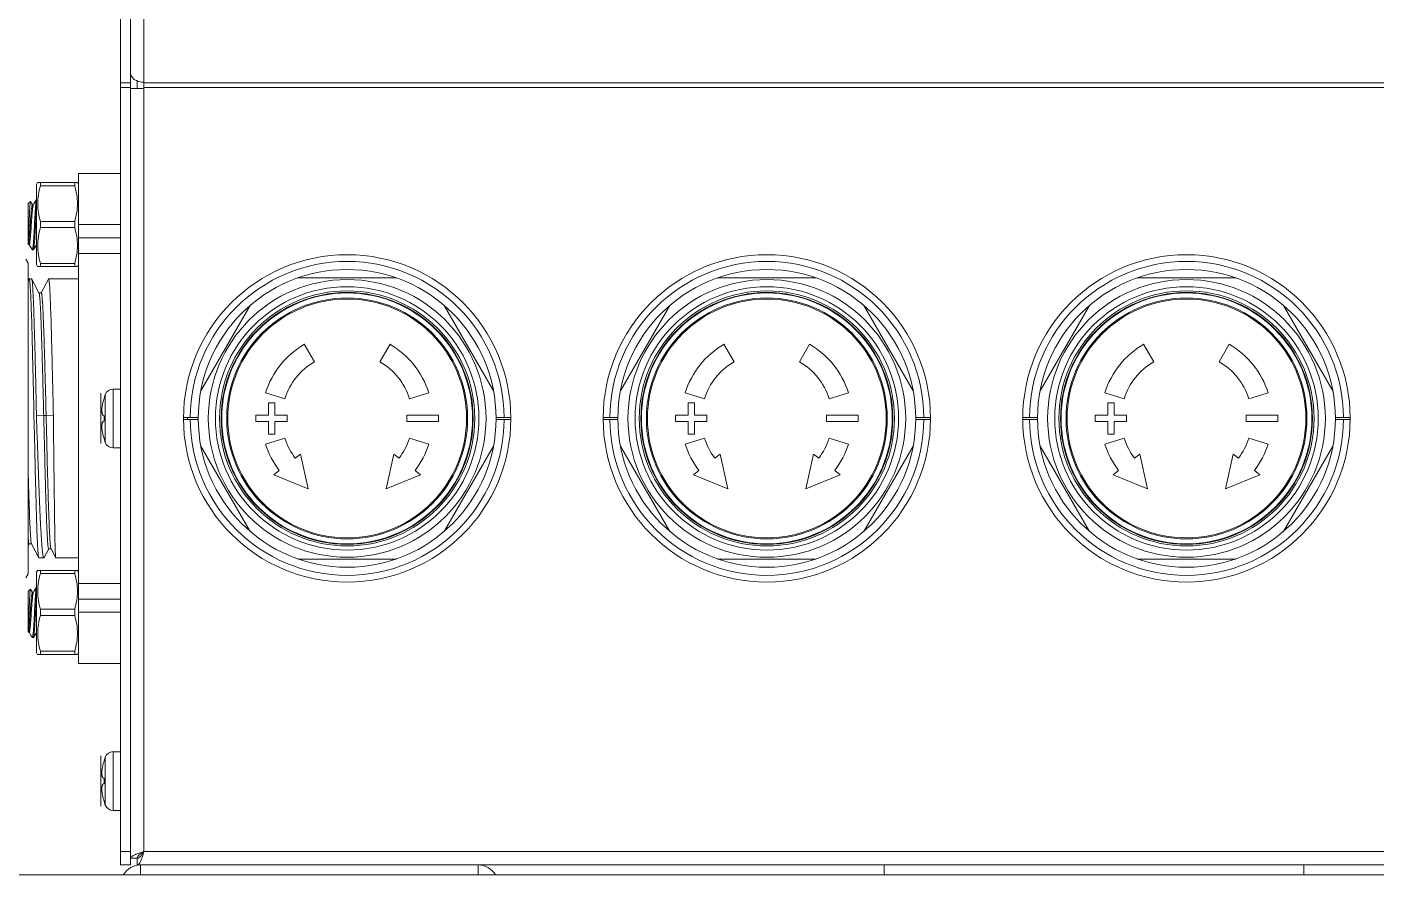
# Model space of a CAD drawing. Header units: millimetres. Extents: x 206 to 1899, y -454 to 296.
# Drawn here: x 1369.14 to 1379.19, y 49.66 to 55.98 of the extents above; entities that cross this region are included whole.
import ezdxf

# ---------------------------------------------------------------- set-up
doc = ezdxf.new("R2010")
doc.units = ezdxf.units.MM
doc.layers.add('细实线', color=7, linetype='Continuous', lineweight=15)

msp = doc.modelspace()

# ---------------------------------------------------------------- linework, layer by layer
at = {"layer": '细实线', "linetype": 'Continuous', "lineweight": 9}
for p, q in [((1369.84, 49.738), (1369.84, 61.488)), ((1369.915, 49.738), (1369.915, 61.3)), ((1370.015, 49.838), (1370.015, 61.2)), ((1369.84, 55.562), (1369.915, 55.562)), ((1369.965, 55.52), (1369.965, 55.577)), ((1370.015, 55.562), (1389.628, 55.562)), ((1369.84, 55.526), (1369.915, 55.526)), ((1369.965, 55.52), (1369.915, 55.52)), ((1370.015, 55.52), (1369.965, 55.52)), ((1370.015, 55.526), (1389.628, 55.526)), ((1369.528, 51.238), (1369.528, 54.888)), ((1369.84, 54.888), (1369.528, 54.888)), ((1369.223, 54.819), (1369.215, 54.805)), ((1369.215, 54.208), (1369.215, 54.805)), ((1369.52, 54.819), (1369.223, 54.819)), ((1369.244, 54.819), (1369.244, 54.796)), ((1369.499, 54.796), (1369.244, 54.796)), ((1369.499, 54.819), (1369.499, 54.796)), ((1369.528, 54.805), (1369.52, 54.819)), ((1369.153, 54.663), (1369.169, 54.679)), ((1369.153, 54.359), (1369.153, 54.663)), ((1369.17, 54.679), (1369.169, 54.679)), ((1369.184, 54.654), (1369.17, 54.679)), ((1369.192, 54.653), (1369.184, 54.653)), ((1369.196, 54.661), (1369.191, 54.652)), ((1369.214, 54.693), (1369.196, 54.661)), ((1369.214, 54.693), (1369.215, 54.694)), ((1369.244, 54.484), (1369.244, 54.529)), ((1369.499, 54.529), (1369.244, 54.529)), ((1369.499, 54.484), (1369.244, 54.484)), ((1369.499, 54.484), (1369.499, 54.529)), ((1369.84, 54.506), (1369.528, 54.506)), ((1369.153, 54.359), (1369.154, 54.361)), ((1369.153, 54.36), (1369.161, 54.36)), ((1369.528, 54.408), (1369.84, 54.408)), ((1369.153, 54.219), (1369.135, 54.25)), ((1369.184, 54.319), (1369.182, 54.322)), ((1369.184, 54.319), (1369.192, 54.319)), ((1369.193, 54.32), (1369.192, 54.319)), ((1369.84, 54.291), (1369.528, 54.291)), ((1369.153, 51.906), (1369.153, 54.219)), ((1369.223, 54.194), (1369.215, 54.208)), ((1369.52, 54.194), (1369.223, 54.194)), ((1369.244, 54.194), (1369.244, 54.217)), ((1369.499, 54.217), (1369.244, 54.217)), ((1369.499, 54.194), (1369.499, 54.217)), ((1369.528, 54.208), (1369.52, 54.194)), ((1369.159, 54.101), (1369.153, 54.088)), ((1369.159, 54.101), (1369.16, 54.102)), ((1369.16, 54.102), (1369.178, 54.102)), ((1369.179, 54.101), (1369.178, 54.102)), ((1369.233, 53.998), (1369.179, 54.101)), ((1369.304, 54.101), (1369.25, 53.998)), ((1369.304, 54.101), (1369.305, 54.102)), ((1369.305, 54.102), (1369.528, 54.102)), ((1371.161, 54.11), (1371.895, 54.11)), ((1374.286, 54.11), (1375.02, 54.11)), ((1377.411, 54.11), (1378.145, 54.11)), ((1369.234, 53.997), (1369.233, 53.998)), ((1369.251, 53.998), (1369.233, 53.998)), ((1370.438, 53.268), (1370.805, 53.904)), ((1372.251, 53.904), (1372.618, 53.268)), ((1373.563, 53.268), (1373.93, 53.904)), ((1375.376, 53.904), (1375.743, 53.268)), ((1376.688, 53.268), (1377.055, 53.904)), ((1378.501, 53.904), (1378.868, 53.268)), ((1371.209, 53.615), (1371.284, 53.485)), ((1371.772, 53.485), (1371.847, 53.615)), ((1374.334, 53.615), (1374.409, 53.485)), ((1374.897, 53.485), (1374.972, 53.615)), ((1377.459, 53.615), (1377.534, 53.485)), ((1378.022, 53.485), (1378.097, 53.615)), ((1369.694, 52.875), (1369.694, 53.25)), ((1369.785, 52.844), (1369.785, 53.281)), ((1369.785, 53.281), (1369.84, 53.281)), ((1371.063, 53.209), (1370.92, 53.254)), ((1372.136, 53.254), (1371.993, 53.209)), ((1374.188, 53.209), (1374.045, 53.254)), ((1375.261, 53.254), (1375.118, 53.209)), ((1377.313, 53.209), (1377.17, 53.254)), ((1378.386, 53.254), (1378.243, 53.209)), ((1369.718, 53.214), (1369.727, 53.241)), ((1369.718, 53.214), (1369.718, 53.213)), ((1369.727, 52.884), (1369.727, 53.241)), ((1370.942, 53.086), (1370.942, 53.18)), ((1370.942, 53.18), (1370.989, 53.18)), ((1370.989, 53.18), (1370.989, 53.086)), ((1374.067, 53.086), (1374.067, 53.18)), ((1374.067, 53.18), (1374.114, 53.18)), ((1374.114, 53.18), (1374.114, 53.086)), ((1377.192, 53.086), (1377.192, 53.18)), ((1377.192, 53.18), (1377.239, 53.18)), ((1377.239, 53.18), (1377.239, 53.086)), ((1369.215, 53.063), (1369.214, 53.087)), ((1369.214, 53.087), (1369.268, 53.084)), ((1369.268, 53.084), (1369.286, 53.084)), ((1369.286, 53.084), (1369.34, 53.087)), ((1369.34, 53.087), (1369.341, 53.063)), ((1369.713, 53.084), (1369.718, 53.083)), ((1369.713, 53.041), (1369.718, 53.042)), ((1369.718, 53.083), (1369.718, 53.042)), ((1370.418, 53.069), (1370.309, 53.069)), ((1370.418, 53.056), (1370.309, 53.056)), ((1370.34, 53.069), (1370.34, 53.056)), ((1370.848, 53.039), (1370.848, 53.086)), ((1370.848, 53.086), (1370.942, 53.086)), ((1370.989, 53.086), (1371.082, 53.086)), ((1371.082, 53.086), (1371.082, 53.039)), ((1371.973, 53.039), (1371.973, 53.086)), ((1371.973, 53.086), (1372.207, 53.086)), ((1372.207, 53.086), (1372.207, 53.039)), ((1372.747, 53.069), (1372.637, 53.069)), ((1372.747, 53.056), (1372.637, 53.056)), ((1373.543, 53.069), (1373.434, 53.069)), ((1373.543, 53.056), (1373.434, 53.056)), ((1373.973, 53.039), (1373.973, 53.086)), ((1373.973, 53.086), (1374.067, 53.086)), ((1374.114, 53.086), (1374.207, 53.086)), ((1374.207, 53.086), (1374.207, 53.039)), ((1375.098, 53.039), (1375.098, 53.086)), ((1375.098, 53.086), (1375.332, 53.086)), ((1375.332, 53.086), (1375.332, 53.039)), ((1375.872, 53.069), (1375.762, 53.069)), ((1375.872, 53.056), (1375.762, 53.056)), ((1376.668, 53.069), (1376.559, 53.069)), ((1376.668, 53.056), (1376.559, 53.056)), ((1377.098, 53.039), (1377.098, 53.086)), ((1377.098, 53.086), (1377.192, 53.086)), ((1377.239, 53.086), (1377.332, 53.086)), ((1377.332, 53.086), (1377.332, 53.039)), ((1378.223, 53.039), (1378.223, 53.086)), ((1378.223, 53.086), (1378.457, 53.086)), ((1378.457, 53.086), (1378.457, 53.039)), ((1378.997, 53.069), (1378.887, 53.069)), ((1378.997, 53.056), (1378.887, 53.056)), ((1370.942, 53.039), (1370.848, 53.039)), ((1370.942, 52.946), (1370.942, 53.039)), ((1370.989, 52.946), (1370.942, 52.946)), ((1370.989, 53.039), (1370.989, 52.946)), ((1371.082, 53.039), (1370.989, 53.039)), ((1372.207, 53.039), (1371.973, 53.039)), ((1374.067, 53.039), (1373.973, 53.039)), ((1374.067, 52.946), (1374.067, 53.039)), ((1374.114, 52.946), (1374.067, 52.946)), ((1374.114, 53.039), (1374.114, 52.946)), ((1374.207, 53.039), (1374.114, 53.039)), ((1375.332, 53.039), (1375.098, 53.039)), ((1377.192, 53.039), (1377.098, 53.039)), ((1377.192, 52.946), (1377.192, 53.039)), ((1377.239, 52.946), (1377.192, 52.946)), ((1377.239, 53.039), (1377.239, 52.946)), ((1377.332, 53.039), (1377.239, 53.039)), ((1378.457, 53.039), (1378.223, 53.039)), ((1369.718, 52.912), (1369.718, 52.911)), ((1369.718, 52.911), (1369.727, 52.884)), ((1369.785, 52.844), (1369.84, 52.844)), ((1370.805, 52.221), (1370.438, 52.857)), ((1370.92, 52.871), (1371.063, 52.916)), ((1371.993, 52.916), (1372.136, 52.871)), ((1372.618, 52.857), (1372.251, 52.221)), ((1373.93, 52.221), (1373.563, 52.857)), ((1374.045, 52.871), (1374.188, 52.916)), ((1375.118, 52.916), (1375.261, 52.871)), ((1375.743, 52.857), (1375.376, 52.221)), ((1377.055, 52.221), (1376.688, 52.857)), ((1377.17, 52.871), (1377.313, 52.916)), ((1378.243, 52.916), (1378.386, 52.871)), ((1378.868, 52.857), (1378.501, 52.221)), ((1371.141, 52.766), (1371.181, 52.796)), ((1371.181, 52.796), (1371.238, 52.538)), ((1371.818, 52.538), (1371.875, 52.796)), ((1371.875, 52.796), (1371.915, 52.766)), ((1374.266, 52.766), (1374.306, 52.796)), ((1374.306, 52.796), (1374.363, 52.538)), ((1374.943, 52.538), (1375, 52.796)), ((1375, 52.796), (1375.04, 52.766)), ((1377.391, 52.766), (1377.431, 52.796)), ((1377.431, 52.796), (1377.488, 52.538)), ((1378.068, 52.538), (1378.125, 52.796)), ((1378.125, 52.796), (1378.165, 52.766)), ((1370.982, 52.644), (1371.022, 52.675)), ((1371.238, 52.538), (1370.982, 52.644)), ((1372.073, 52.644), (1371.818, 52.538)), ((1372.034, 52.675), (1372.073, 52.644)), ((1374.107, 52.644), (1374.147, 52.675)), ((1374.363, 52.538), (1374.107, 52.644)), ((1375.198, 52.644), (1374.943, 52.538)), ((1375.159, 52.675), (1375.198, 52.644)), ((1377.232, 52.644), (1377.272, 52.675)), ((1377.488, 52.538), (1377.232, 52.644)), ((1378.323, 52.644), (1378.068, 52.538)), ((1378.284, 52.675), (1378.323, 52.644)), ((1369.153, 52.112), (1369.161, 52.127)), ((1369.16, 52.128), (1369.178, 52.128)), ((1369.177, 52.129), (1369.178, 52.128)), ((1369.178, 52.128), (1369.232, 52.025)), ((1369.272, 52.026), (1369.306, 52.091)), ((1369.305, 52.091), (1369.323, 52.091)), ((1369.322, 52.092), (1369.323, 52.091)), ((1369.323, 52.091), (1369.358, 52.024)), ((1369.232, 52.025), (1369.233, 52.024)), ((1369.233, 52.024), (1369.27, 52.024)), ((1369.272, 52.026), (1369.27, 52.024)), ((1369.358, 52.024), (1369.358, 52.024)), ((1369.358, 52.024), (1369.528, 52.024)), ((1371.895, 52.016), (1371.161, 52.016)), ((1375.02, 52.016), (1374.286, 52.016)), ((1378.145, 52.016), (1377.411, 52.016)), ((1369.153, 51.906), (1369.135, 51.875)), ((1369.223, 51.931), (1369.215, 51.917)), ((1369.215, 51.321), (1369.215, 51.917)), ((1369.52, 51.931), (1369.223, 51.931)), ((1369.244, 51.931), (1369.244, 51.909)), ((1369.499, 51.909), (1369.244, 51.909)), ((1369.499, 51.931), (1369.499, 51.909)), ((1369.528, 51.917), (1369.52, 51.931)), ((1369.153, 51.775), (1369.169, 51.792)), ((1369.153, 51.471), (1369.153, 51.775)), ((1369.17, 51.791), (1369.169, 51.792)), ((1369.184, 51.766), (1369.17, 51.791)), ((1369.192, 51.766), (1369.184, 51.766)), ((1369.196, 51.774), (1369.191, 51.765)), ((1369.214, 51.806), (1369.196, 51.774)), ((1369.214, 51.806), (1369.215, 51.806)), ((1369.528, 51.834), (1369.84, 51.834)), ((1369.244, 51.596), (1369.244, 51.642)), ((1369.499, 51.642), (1369.244, 51.642)), ((1369.499, 51.596), (1369.499, 51.642)), ((1369.84, 51.717), (1369.528, 51.717)), ((1369.499, 51.596), (1369.244, 51.596)), ((1369.84, 51.619), (1369.528, 51.619)), ((1369.153, 51.471), (1369.154, 51.473)), ((1369.153, 51.472), (1369.161, 51.472)), ((1369.184, 51.431), (1369.182, 51.434)), ((1369.184, 51.431), (1369.192, 51.431)), ((1369.193, 51.432), (1369.192, 51.431)), ((1369.223, 51.306), (1369.215, 51.321)), ((1369.52, 51.306), (1369.223, 51.306)), ((1369.244, 51.306), (1369.244, 51.329)), ((1369.499, 51.329), (1369.244, 51.329)), ((1369.499, 51.306), (1369.499, 51.329)), ((1369.528, 51.321), (1369.52, 51.306)), ((1369.84, 51.238), (1369.528, 51.238)), ((1369.694, 50.175), (1369.694, 50.55)), ((1369.718, 50.514), (1369.727, 50.541)), ((1369.727, 50.184), (1369.727, 50.541)), ((1369.785, 50.144), (1369.785, 50.581)), ((1369.785, 50.581), (1369.84, 50.581)), ((1369.718, 50.514), (1369.718, 50.513)), ((1369.713, 50.384), (1369.718, 50.383)), ((1369.713, 50.341), (1369.718, 50.342)), ((1369.718, 50.383), (1369.718, 50.342)), ((1369.718, 50.212), (1369.718, 50.211)), ((1369.718, 50.211), (1369.727, 50.184)), ((1369.785, 50.144), (1369.84, 50.144)), ((1369.915, 49.838), (1369.84, 49.838)), ((1389.628, 49.838), (1370.015, 49.838)), ((1369.915, 49.738), (1369.84, 49.738)), ((1369.965, 49.788), (1369.915, 49.788)), ((1369.965, 49.788), (1369.965, 49.738)), ((1389.678, 49.738), (1369.965, 49.738)), ((1369.99, 49.663), (1369.99, 49.738)), ((1372.503, 49.663), (1372.503, 49.738)), ((1375.528, 49.738), (1375.528, 49.663)), ((1378.653, 49.738), (1378.653, 49.663)), ((1360.897, 49.663), (1436.047, 49.663))]:
    msp.add_line(p, q, dxfattribs=at)
for points in [[(1369.16, 54.359), (1369.176, 54.333), (1369.182, 54.322)], [(1369.193, 54.32), (1369.211, 54.351), (1369.215, 54.359)], [(1369.16, 51.472), (1369.176, 51.445), (1369.182, 51.434)], [(1369.193, 51.432), (1369.211, 51.464), (1369.215, 51.471)]]:
    msp.add_lwpolyline(points, dxfattribs=at)
for centre, radius in [((1371.528, 53.063), 1.219), ((1374.653, 53.063), 1.219), ((1377.778, 53.063), 1.219), ((1371.528, 53.063), 1.109), ((1374.653, 53.063), 1.109), ((1377.778, 53.063), 1.109), ((1371.528, 53.063), 1.034), ((1374.653, 53.063), 1.034), ((1377.778, 53.063), 1.034), ((1371.528, 53.063), 0.981), ((1371.528, 53.063), 0.95), ((1371.528, 53.063), 0.938), ((1371.528, 53.063), 0.934), ((1371.528, 53.063), 0.897), ((1371.528, 53.063), 0.889), ((1374.653, 53.063), 0.981), ((1374.653, 53.063), 0.95), ((1374.653, 53.063), 0.938), ((1374.653, 53.063), 0.934), ((1374.653, 53.063), 0.897), ((1374.653, 53.063), 0.889), ((1377.778, 53.063), 0.981), ((1377.778, 53.063), 0.95), ((1377.778, 53.063), 0.938), ((1377.778, 53.063), 0.934), ((1377.778, 53.063), 0.897), ((1377.778, 53.063), 0.889)]:
    msp.add_circle(centre, radius, dxfattribs=at)
for centre, radius, start, end in [((1371.528, 53.063), 1.169, 0.3064, 179.6936), ((1374.653, 53.063), 1.169, 0.3064, 179.6936), ((1377.778, 53.063), 1.169, 0.3064, 179.6936), ((1371.528, 53.063), 0.637, 120, 162.5), ((1371.528, 53.063), 0.637, 17.5, 60), ((1374.653, 53.063), 0.637, 120, 162.5), ((1374.653, 53.063), 0.637, 17.5, 60), ((1377.778, 53.063), 0.637, 120, 162.5), ((1377.778, 53.063), 0.637, 17.5, 60), ((1371.528, 53.063), 0.487, 120, 162.5), ((1371.528, 53.063), 0.487, 17.5, 60), ((1374.653, 53.063), 0.487, 120, 162.5), ((1374.653, 53.063), 0.487, 17.5, 60), ((1377.778, 53.063), 0.487, 120, 162.5), ((1377.778, 53.063), 0.487, 17.5, 60), ((1369.785, 53.219), 0.0625, 90, 159.0752), ((1370.077, 53.096), 0.378, 164.6711, 166.5891), ((1370.197, 53.063), 0.502, 162.6367, 164.6709), ((1371.528, 53.063), 1.169, 180.3064, 359.6936), ((1374.653, 53.063), 1.169, 180.3064, 359.6936), ((1377.778, 53.063), 1.169, 180.3064, 359.6936), ((1370.076, 53.029), 0.377, 193.4078, 195.3323), ((1370.197, 53.062), 0.502, 195.3291, 197.3633), ((1369.785, 52.906), 0.0625, 200.9248, 270), ((1371.528, 53.063), 0.637, 197.5, 217.5), ((1371.528, 53.063), 0.487, 197.5, 217.5), ((1371.528, 53.063), 0.487, 322.5, 342.5), ((1371.528, 53.063), 0.637, 322.5, 342.5), ((1374.653, 53.063), 0.637, 197.5, 217.5), ((1374.653, 53.063), 0.487, 197.5, 217.5), ((1374.653, 53.063), 0.487, 322.5, 342.5), ((1374.653, 53.063), 0.637, 322.5, 342.5), ((1377.778, 53.063), 0.637, 197.5, 217.5), ((1377.778, 53.063), 0.487, 197.5, 217.5), ((1377.778, 53.063), 0.487, 322.5, 342.5), ((1377.778, 53.063), 0.637, 322.5, 342.5), ((1369.785, 50.519), 0.0625, 90, 159.0752), ((1370.077, 50.396), 0.378, 164.6711, 166.5891), ((1370.197, 50.363), 0.502, 162.6367, 164.6709), ((1370.076, 50.329), 0.377, 193.4078, 195.3323), ((1370.197, 50.362), 0.502, 195.3291, 197.3633), ((1369.785, 50.206), 0.0625, 200.9248, 270), ((1369.99, 49.588), 0.15, 90, 149.8024), ((1372.503, 49.588), 0.15, 30.1976, 90)]:
    msp.add_arc(centre, radius, start, end, dxfattribs=at)
for points, knots in [([(1369.915, 55.637), (1369.915, 55.628), (1369.921, 55.608), (1369.935, 55.594), (1369.943, 55.588)], [0, 0, 0, 0, 0.472275, 1, 1, 1, 1]), ([(1369.943, 55.588), (1369.948, 55.584), (1369.97, 55.571), (1369.996, 55.566), (1370.015, 55.566)], [0, 0, 0, 0, 0.23481, 1, 1, 1, 1]), ([(1369.244, 54.529), (1369.238, 54.551), (1369.227, 54.595), (1369.222, 54.663), (1369.227, 54.73), (1369.238, 54.774), (1369.244, 54.796)], [0, 0, 0, 0, 0.250695, 0.5, 0.749305, 1, 1, 1, 1]), ([(1369.499, 54.529), (1369.505, 54.551), (1369.516, 54.595), (1369.522, 54.663), (1369.516, 54.73), (1369.505, 54.774), (1369.499, 54.796)], [0, 0, 0, 0, 0.250695, 0.5, 0.749305, 1, 1, 1, 1]), ([(1369.169, 54.679), (1369.169, 54.679), (1369.169, 54.678), (1369.168, 54.676), (1369.168, 54.673), (1369.167, 54.669), (1369.167, 54.664), (1369.166, 54.655), (1369.165, 54.642), (1369.164, 54.624), (1369.163, 54.603), (1369.162, 54.58), (1369.161, 54.555), (1369.16, 54.529), (1369.159, 54.494), (1369.157, 54.453), (1369.155, 54.41), (1369.154, 54.384), (1369.153, 54.373)], [0, 0, 0, 0, 0.003638, 0.010461, 0.020548, 0.033881, 0.050403, 0.070023, 0.118113, 0.177037, 0.245375, 0.321439, 0.403308, 0.488871, 0.575879, 0.744886, 0.891832, 1, 1, 1, 1]), ([(1369.157, 54.372), (1369.158, 54.376), (1369.159, 54.385), (1369.161, 54.407), (1369.164, 54.442), (1369.167, 54.479), (1369.169, 54.512), (1369.17, 54.536), (1369.172, 54.56), (1369.174, 54.582), (1369.175, 54.602), (1369.177, 54.619), (1369.179, 54.633), (1369.18, 54.644), (1369.182, 54.65), (1369.183, 54.653), (1369.184, 54.653), (1369.184, 54.653)], [0, 0, 0, 0, 0.042598, 0.097649, 0.238585, 0.406786, 0.495155, 0.582985, 0.667741, 0.746976, 0.818408, 0.879989, 0.929967, 0.966961, 0.990085, 0.996465, 1, 1, 1, 1]), ([(1369.161, 54.36), (1369.161, 54.36), (1369.162, 54.36), (1369.163, 54.362), (1369.164, 54.366), (1369.165, 54.372), (1369.166, 54.384), (1369.168, 54.4), (1369.17, 54.42), (1369.172, 54.444), (1369.174, 54.469), (1369.175, 54.496), (1369.177, 54.523), (1369.179, 54.55), (1369.181, 54.575), (1369.183, 54.597), (1369.185, 54.617), (1369.186, 54.632), (1369.188, 54.643), (1369.189, 54.649), (1369.19, 54.651), (1369.19, 54.652)], [0, 0, 0, 0, 0.003842, 0.011094, 0.022365, 0.037706, 0.080226, 0.13737, 0.207214, 0.287353, 0.375012, 0.467147, 0.560554, 0.651985, 0.738262, 0.816389, 0.883663, 0.937776, 0.976919, 0.990494, 1, 1, 1, 1]), ([(1369.188, 54.332), (1369.188, 54.337), (1369.19, 54.348), (1369.192, 54.374), (1369.195, 54.416), (1369.198, 54.472), (1369.2, 54.523), (1369.203, 54.563), (1369.204, 54.592), (1369.206, 54.618), (1369.208, 54.641), (1369.209, 54.661), (1369.211, 54.674), (1369.212, 54.683), (1369.213, 54.687), (1369.213, 54.691), (1369.214, 54.693), (1369.214, 54.693)], [0, 0, 0, 0, 0.038651, 0.089567, 0.222344, 0.383787, 0.556107, 0.640397, 0.720301, 0.793603, 0.858272, 0.912526, 0.954882, 0.971236, 0.98423, 0.993811, 1, 1, 1, 1]), ([(1369.213, 54.609), (1369.212, 54.594), (1369.211, 54.564), (1369.208, 54.518), (1369.206, 54.471), (1369.203, 54.426), (1369.201, 54.392), (1369.199, 54.368), (1369.198, 54.353), (1369.197, 54.341), (1369.195, 54.331), (1369.194, 54.325), (1369.193, 54.321), (1369.193, 54.32), (1369.193, 54.32)], [0, 0, 0, 0, 0.149668, 0.312649, 0.478277, 0.635709, 0.774644, 0.834278, 0.886019, 0.929033, 0.962641, 0.986349, 0.99442, 1, 1, 1, 1]), ([(1369.215, 54.639), (1369.215, 54.637), (1369.214, 54.627), (1369.214, 54.616), (1369.213, 54.609)], [0, 0, 0, 0, 0.233838, 1, 1, 1, 1]), ([(1369.244, 54.217), (1369.238, 54.239), (1369.227, 54.283), (1369.222, 54.35), (1369.227, 54.418), (1369.238, 54.462), (1369.244, 54.484)], [0, 0, 0, 0, 0.250695, 0.5, 0.749305, 1, 1, 1, 1]), ([(1369.499, 54.217), (1369.505, 54.239), (1369.516, 54.283), (1369.522, 54.35), (1369.516, 54.418), (1369.505, 54.462), (1369.499, 54.484)], [0, 0, 0, 0, 0.250695, 0.5, 0.749305, 1, 1, 1, 1]), ([(1369.154, 54.361), (1369.154, 54.361), (1369.154, 54.361), (1369.155, 54.362), (1369.155, 54.363)], [0, 0, 0, 0, 0.209201, 1, 1, 1, 1]), ([(1369.155, 54.363), (1369.155, 54.363), (1369.156, 54.366), (1369.156, 54.369), (1369.157, 54.372)], [0, 0, 0, 0, 0.190072, 1, 1, 1, 1]), ([(1369.184, 54.319), (1369.184, 54.319), (1369.185, 54.32), (1369.186, 54.321), (1369.186, 54.322)], [0, 0, 0, 0, 0.320397, 1, 1, 1, 1]), ([(1369.186, 54.322), (1369.186, 54.323), (1369.187, 54.326), (1369.187, 54.329), (1369.188, 54.332)], [0, 0, 0, 0, 0.191287, 1, 1, 1, 1]), ([(1369.16, 54.102), (1369.161, 54.102), (1369.161, 54.101), (1369.162, 54.1), (1369.163, 54.096), (1369.164, 54.09), (1369.165, 54.081), (1369.166, 54.07), (1369.167, 54.056), (1369.168, 54.04), (1369.169, 54.022), (1369.171, 54.001), (1369.172, 53.969), (1369.174, 53.924), (1369.176, 53.863), (1369.179, 53.795), (1369.181, 53.72), (1369.183, 53.638), (1369.185, 53.551), (1369.188, 53.426), (1369.192, 53.263), (1369.195, 53.13), (1369.196, 53.063)], [0, 0, 0, 0, 0.00062, 0.001673, 0.005438, 0.011534, 0.019984, 0.030779, 0.043896, 0.059309, 0.076984, 0.096876, 0.11894, 0.169371, 0.227791, 0.293639, 0.366287, 0.445032, 0.529119, 0.617741, 0.80512, 1, 1, 1, 1]), ([(1369.214, 53.087), (1369.213, 53.151), (1369.21, 53.278), (1369.206, 53.462), (1369.202, 53.608), (1369.199, 53.715), (1369.197, 53.788), (1369.195, 53.854), (1369.193, 53.914), (1369.19, 53.965), (1369.188, 54.009), (1369.186, 54.04), (1369.185, 54.061), (1369.184, 54.074), (1369.183, 54.084), (1369.182, 54.091), (1369.181, 54.097), (1369.18, 54.1), (1369.179, 54.101)], [0, 0, 0, 0, 0.191055, 0.37452, 0.543947, 0.621499, 0.69335, 0.758863, 0.817463, 0.868631, 0.911919, 0.946949, 0.96127, 0.973419, 0.983375, 0.991122, 0.996653, 1, 1, 1, 1]), ([(1369.305, 54.102), (1369.305, 54.102), (1369.305, 54.101), (1369.306, 54.1), (1369.307, 54.096), (1369.308, 54.09), (1369.309, 54.082), (1369.31, 54.071), (1369.311, 54.058), (1369.313, 54.042), (1369.314, 54.017), (1369.316, 53.98), (1369.318, 53.929), (1369.32, 53.87), (1369.323, 53.804), (1369.325, 53.73), (1369.327, 53.651), (1369.329, 53.565), (1369.332, 53.443), (1369.336, 53.283), (1369.339, 53.153), (1369.34, 53.087)], [0, 0, 0, 0, 0.000623, 0.001674, 0.00542, 0.011481, 0.019882, 0.030612, 0.043653, 0.058979, 0.076555, 0.11829, 0.168478, 0.226652, 0.292269, 0.36472, 0.443325, 0.527353, 0.616021, 0.803906, 1, 1, 1, 1]), ([(1369.268, 53.084), (1369.267, 53.142), (1369.264, 53.256), (1369.26, 53.421), (1369.256, 53.552), (1369.253, 53.649), (1369.251, 53.714), (1369.249, 53.774), (1369.247, 53.827), (1369.245, 53.874), (1369.242, 53.913), (1369.241, 53.941), (1369.239, 53.96), (1369.238, 53.972), (1369.237, 53.981), (1369.236, 53.988), (1369.235, 53.993), (1369.234, 53.996), (1369.234, 53.997)], [0, 0, 0, 0, 0.19048, 0.37344, 0.542489, 0.619916, 0.691691, 0.757187, 0.815827, 0.867097, 0.910555, 0.945817, 0.960282, 0.972592, 0.982724, 0.990667, 0.996416, 1, 1, 1, 1]), ([(1369.286, 53.084), (1369.285, 53.144), (1369.282, 53.261), (1369.278, 53.405), (1369.275, 53.515), (1369.273, 53.592), (1369.271, 53.663), (1369.268, 53.729), (1369.266, 53.789), (1369.264, 53.842), (1369.262, 53.888), (1369.26, 53.921), (1369.258, 53.944), (1369.257, 53.958), (1369.256, 53.97), (1369.255, 53.98), (1369.254, 53.987), (1369.253, 53.993), (1369.252, 53.996), (1369.251, 53.998), (1369.251, 53.998)], [0, 0, 0, 0, 0.196057, 0.383908, 0.472562, 0.556575, 0.635169, 0.70761, 0.77322, 0.831391, 0.881577, 0.923317, 0.940895, 0.956227, 0.969276, 0.980015, 0.98843, 0.994515, 0.998296, 1, 1, 1, 1]), ([(1369.709, 53.184), (1369.708, 53.178), (1369.706, 53.166), (1369.703, 53.149), (1369.701, 53.133), (1369.701, 53.121), (1369.702, 53.112), (1369.702, 53.106), (1369.703, 53.101), (1369.704, 53.096), (1369.706, 53.092), (1369.707, 53.089), (1369.709, 53.087), (1369.71, 53.085), (1369.712, 53.085), (1369.713, 53.084)], [0, 0, 0, 0, 0.180366, 0.347311, 0.499831, 0.637355, 0.700173, 0.75871, 0.812623, 0.861491, 0.904806, 0.942114, 0.958494, 0.973449, 1, 1, 1, 1]), ([(1369.196, 53.063), (1369.198, 52.997), (1369.201, 52.868), (1369.205, 52.68), (1369.209, 52.531), (1369.212, 52.421), (1369.214, 52.346), (1369.216, 52.278), (1369.218, 52.217), (1369.22, 52.164), (1369.223, 52.119), (1369.224, 52.087), (1369.226, 52.065), (1369.227, 52.053), (1369.228, 52.042), (1369.229, 52.034), (1369.23, 52.029), (1369.231, 52.026), (1369.232, 52.025)], [0, 0, 0, 0, 0.189933, 0.372945, 0.542404, 0.620095, 0.692137, 0.757872, 0.816705, 0.868097, 0.911587, 0.946781, 0.961166, 0.973366, 0.983359, 0.991127, 0.996663, 1, 1, 1, 1]), ([(1369.27, 52.024), (1369.269, 52.024), (1369.268, 52.025), (1369.267, 52.027), (1369.266, 52.03), (1369.264, 52.036), (1369.263, 52.044), (1369.261, 52.056), (1369.258, 52.075), (1369.256, 52.106), (1369.252, 52.149), (1369.249, 52.202), (1369.245, 52.262), (1369.242, 52.33), (1369.239, 52.406), (1369.235, 52.487), (1369.232, 52.575), (1369.227, 52.699), (1369.222, 52.863), (1369.217, 52.995), (1369.215, 53.063)], [0, 0, 0, 0, 0.002038, 0.003749, 0.006004, 0.012216, 0.020744, 0.031593, 0.044748, 0.077878, 0.119844, 0.170258, 0.228641, 0.294436, 0.367016, 0.44568, 0.529674, 0.618196, 0.805355, 1, 1, 1, 1]), ([(1369.305, 52.091), (1369.305, 52.091), (1369.305, 52.091), (1369.304, 52.093), (1369.303, 52.096), (1369.302, 52.102), (1369.301, 52.111), (1369.299, 52.121), (1369.298, 52.134), (1369.297, 52.15), (1369.296, 52.175), (1369.294, 52.211), (1369.291, 52.261), (1369.289, 52.32), (1369.287, 52.385), (1369.284, 52.457), (1369.282, 52.536), (1369.28, 52.619), (1369.277, 52.739), (1369.273, 52.894), (1369.27, 53.02), (1369.268, 53.084)], [0, 0, 0, 0, 0.000646, 0.001714, 0.005499, 0.01161, 0.020075, 0.030893, 0.044042, 0.059496, 0.077224, 0.119326, 0.169956, 0.228622, 0.294754, 0.367697, 0.446716, 0.531016, 0.61974, 0.806747, 1, 1, 1, 1]), ([(1369.322, 52.092), (1369.322, 52.093), (1369.321, 52.096), (1369.32, 52.101), (1369.319, 52.109), (1369.318, 52.119), (1369.317, 52.131), (1369.315, 52.152), (1369.313, 52.183), (1369.311, 52.226), (1369.309, 52.277), (1369.307, 52.336), (1369.304, 52.401), (1369.302, 52.472), (1369.299, 52.578), (1369.295, 52.721), (1369.291, 52.899), (1369.288, 53.022), (1369.286, 53.084)], [0, 0, 0, 0, 0.003462, 0.009115, 0.016992, 0.027094, 0.039404, 0.053898, 0.089322, 0.133057, 0.184715, 0.243823, 0.309833, 0.382128, 0.46002, 0.629575, 0.811944, 1, 1, 1, 1]), ([(1369.341, 53.063), (1369.341, 52.996), (1369.343, 52.865), (1369.344, 52.704), (1369.346, 52.58), (1369.347, 52.494), (1369.348, 52.413), (1369.349, 52.338), (1369.35, 52.27), (1369.351, 52.209), (1369.352, 52.156), (1369.353, 52.117), (1369.354, 52.091), (1369.354, 52.074), (1369.355, 52.06), (1369.355, 52.048), (1369.356, 52.039), (1369.356, 52.032), (1369.357, 52.028), (1369.357, 52.026), (1369.357, 52.025), (1369.357, 52.024), (1369.358, 52.024)], [0, 0, 0, 0, 0.192603, 0.37798, 0.465784, 0.549217, 0.627496, 0.69989, 0.765717, 0.824362, 0.875274, 0.917975, 0.93612, 0.952069, 0.965784, 0.977234, 0.986396, 0.993246, 0.9958, 0.997775, 0.999172, 1, 1, 1, 1]), ([(1369.713, 53.041), (1369.712, 53.041), (1369.71, 53.04), (1369.709, 53.039), (1369.707, 53.037), (1369.706, 53.034), (1369.704, 53.03), (1369.703, 53.025), (1369.702, 53.019), (1369.702, 53.013), (1369.701, 53.004), (1369.701, 52.992), (1369.703, 52.977), (1369.706, 52.96), (1369.708, 52.948), (1369.709, 52.942)], [0, 0, 0, 0, 0.02655, 0.041501, 0.057879, 0.095184, 0.138499, 0.187366, 0.24128, 0.29982, 0.36264, 0.50017, 0.652697, 0.819646, 1, 1, 1, 1]), ([(1369.177, 52.129), (1369.177, 52.129), (1369.176, 52.131), (1369.175, 52.136), (1369.174, 52.144), (1369.173, 52.158), (1369.171, 52.175), (1369.17, 52.196), (1369.168, 52.221), (1369.167, 52.25), (1369.164, 52.296), (1369.162, 52.362), (1369.159, 52.449), (1369.156, 52.548), (1369.154, 52.617), (1369.153, 52.654)], [0, 0, 0, 0, 0.004069, 0.010032, 0.027769, 0.053261, 0.086432, 0.127153, 0.175242, 0.230498, 0.292668, 0.43663, 0.604567, 0.793482, 1, 1, 1, 1]), ([(1369.16, 52.128), (1369.16, 52.128), (1369.159, 52.129), (1369.158, 52.131), (1369.157, 52.135), (1369.156, 52.141), (1369.156, 52.148), (1369.154, 52.161), (1369.153, 52.171), (1369.153, 52.179)], [0, 0, 0, 0, 0.023949, 0.073772, 0.153062, 0.262474, 0.402051, 0.571645, 1, 1, 1, 1]), ([(1369.244, 51.642), (1369.238, 51.664), (1369.227, 51.708), (1369.222, 51.775), (1369.227, 51.843), (1369.238, 51.887), (1369.244, 51.909)], [0, 0, 0, 0, 0.250695, 0.5, 0.749305, 1, 1, 1, 1]), ([(1369.499, 51.642), (1369.505, 51.664), (1369.516, 51.708), (1369.522, 51.775), (1369.516, 51.843), (1369.505, 51.887), (1369.499, 51.909)], [0, 0, 0, 0, 0.250695, 0.5, 0.749305, 1, 1, 1, 1]), ([(1369.169, 51.792), (1369.169, 51.791), (1369.169, 51.79), (1369.168, 51.788), (1369.168, 51.785), (1369.167, 51.781), (1369.167, 51.776), (1369.166, 51.768), (1369.165, 51.755), (1369.164, 51.737), (1369.163, 51.716), (1369.162, 51.693), (1369.161, 51.668), (1369.16, 51.642), (1369.159, 51.607), (1369.157, 51.566), (1369.155, 51.522), (1369.154, 51.496), (1369.153, 51.485)], [0, 0, 0, 0, 0.003638, 0.010461, 0.020548, 0.033881, 0.050403, 0.070023, 0.118113, 0.177037, 0.245375, 0.321439, 0.403308, 0.488871, 0.575879, 0.744886, 0.891832, 1, 1, 1, 1]), ([(1369.157, 51.484), (1369.158, 51.488), (1369.159, 51.498), (1369.161, 51.52), (1369.164, 51.554), (1369.167, 51.592), (1369.169, 51.624), (1369.17, 51.649), (1369.172, 51.673), (1369.174, 51.695), (1369.175, 51.715), (1369.177, 51.732), (1369.179, 51.746), (1369.18, 51.756), (1369.182, 51.762), (1369.183, 51.765), (1369.184, 51.766), (1369.184, 51.766)], [0, 0, 0, 0, 0.042598, 0.097649, 0.238585, 0.406786, 0.495155, 0.582985, 0.667741, 0.746976, 0.818408, 0.879989, 0.929967, 0.966961, 0.990085, 0.996465, 1, 1, 1, 1]), ([(1369.161, 51.472), (1369.161, 51.472), (1369.162, 51.473), (1369.163, 51.475), (1369.164, 51.478), (1369.165, 51.485), (1369.166, 51.496), (1369.168, 51.513), (1369.17, 51.533), (1369.172, 51.556), (1369.174, 51.582), (1369.175, 51.608), (1369.177, 51.635), (1369.179, 51.662), (1369.181, 51.687), (1369.183, 51.71), (1369.185, 51.729), (1369.186, 51.745), (1369.188, 51.755), (1369.189, 51.761), (1369.19, 51.763), (1369.19, 51.764)], [0, 0, 0, 0, 0.003842, 0.011094, 0.022365, 0.037706, 0.080226, 0.13737, 0.207214, 0.287353, 0.375012, 0.467147, 0.560554, 0.651985, 0.738262, 0.816389, 0.883663, 0.937776, 0.976919, 0.990494, 1, 1, 1, 1]), ([(1369.188, 51.445), (1369.188, 51.449), (1369.19, 51.46), (1369.192, 51.487), (1369.195, 51.528), (1369.198, 51.585), (1369.2, 51.635), (1369.203, 51.676), (1369.204, 51.704), (1369.206, 51.73), (1369.208, 51.754), (1369.209, 51.773), (1369.211, 51.787), (1369.212, 51.795), (1369.213, 51.8), (1369.213, 51.803), (1369.214, 51.805), (1369.214, 51.806)], [0, 0, 0, 0, 0.038651, 0.089567, 0.222344, 0.383787, 0.556107, 0.640397, 0.720301, 0.793603, 0.858272, 0.912526, 0.954882, 0.971236, 0.98423, 0.993811, 1, 1, 1, 1]), ([(1369.215, 51.752), (1369.215, 51.749), (1369.214, 51.739), (1369.214, 51.729), (1369.213, 51.721)], [0, 0, 0, 0, 0.233838, 1, 1, 1, 1]), ([(1369.213, 51.721), (1369.212, 51.707), (1369.211, 51.677), (1369.208, 51.63), (1369.206, 51.584), (1369.203, 51.539), (1369.201, 51.505), (1369.199, 51.481), (1369.198, 51.466), (1369.197, 51.453), (1369.195, 51.444), (1369.194, 51.437), (1369.193, 51.434), (1369.193, 51.433), (1369.193, 51.432)], [0, 0, 0, 0, 0.149668, 0.312649, 0.478277, 0.635709, 0.774644, 0.834278, 0.886019, 0.929033, 0.962641, 0.986349, 0.99442, 1, 1, 1, 1]), ([(1369.244, 51.329), (1369.238, 51.351), (1369.227, 51.395), (1369.222, 51.463), (1369.227, 51.53), (1369.238, 51.574), (1369.244, 51.596)], [0, 0, 0, 0, 0.250695, 0.5, 0.749305, 1, 1, 1, 1]), ([(1369.499, 51.329), (1369.505, 51.351), (1369.516, 51.395), (1369.522, 51.463), (1369.516, 51.53), (1369.505, 51.574), (1369.499, 51.596)], [0, 0, 0, 0, 0.250695, 0.5, 0.749305, 1, 1, 1, 1]), ([(1369.154, 51.473), (1369.154, 51.473), (1369.154, 51.474), (1369.155, 51.474), (1369.155, 51.475)], [0, 0, 0, 0, 0.209201, 1, 1, 1, 1]), ([(1369.155, 51.475), (1369.155, 51.476), (1369.156, 51.479), (1369.156, 51.482), (1369.157, 51.484)], [0, 0, 0, 0, 0.190072, 1, 1, 1, 1]), ([(1369.184, 51.431), (1369.184, 51.431), (1369.185, 51.433), (1369.186, 51.434), (1369.186, 51.435)], [0, 0, 0, 0, 0.320397, 1, 1, 1, 1]), ([(1369.186, 51.435), (1369.186, 51.435), (1369.187, 51.439), (1369.187, 51.442), (1369.188, 51.445)], [0, 0, 0, 0, 0.191287, 1, 1, 1, 1]), ([(1369.709, 50.484), (1369.708, 50.478), (1369.706, 50.466), (1369.703, 50.449), (1369.701, 50.433), (1369.701, 50.421), (1369.702, 50.412), (1369.702, 50.406), (1369.703, 50.401), (1369.704, 50.396), (1369.706, 50.392), (1369.707, 50.389), (1369.709, 50.387), (1369.71, 50.385), (1369.712, 50.385), (1369.713, 50.384)], [0, 0, 0, 0, 0.180366, 0.347311, 0.499831, 0.637355, 0.700173, 0.75871, 0.812623, 0.861491, 0.904806, 0.942114, 0.958494, 0.973449, 1, 1, 1, 1]), ([(1369.713, 50.341), (1369.712, 50.341), (1369.71, 50.34), (1369.709, 50.339), (1369.707, 50.337), (1369.706, 50.334), (1369.704, 50.33), (1369.703, 50.325), (1369.702, 50.319), (1369.702, 50.313), (1369.701, 50.304), (1369.701, 50.292), (1369.703, 50.277), (1369.706, 50.26), (1369.708, 50.248), (1369.709, 50.242)], [0, 0, 0, 0, 0.02655, 0.041501, 0.057879, 0.095184, 0.138499, 0.187366, 0.24128, 0.29982, 0.36264, 0.50017, 0.652697, 0.819646, 1, 1, 1, 1]), ([(1369.965, 49.788), (1369.975, 49.788), (1369.99, 49.8), (1370.003, 49.819), (1370.011, 49.831), (1370.015, 49.838)], [0, 0, 0, 0, 0.400766, 0.683902, 1, 1, 1, 1]), ([(1369.965, 49.788), (1369.965, 49.797), (1369.978, 49.812), (1369.997, 49.826), (1370.009, 49.834), (1370.015, 49.838)], [0, 0, 0, 0, 0.400766, 0.683902, 1, 1, 1, 1]), ([(1369.965, 49.821), (1369.969, 49.822), (1369.986, 49.828), (1370.002, 49.834), (1370.015, 49.838)], [0, 0, 0, 0, 0.236192, 1, 1, 1, 1]), ([(1369.999, 49.788), (1370, 49.792), (1370.006, 49.808), (1370.011, 49.825), (1370.015, 49.838)], [0, 0, 0, 0, 0.236192, 1, 1, 1, 1]), ([(1369.915, 49.788), (1369.915, 49.789), (1369.916, 49.793), (1369.921, 49.799), (1369.926, 49.803), (1369.929, 49.804)], [0, 0, 0, 0, 0.192204, 0.538923, 1, 1, 1, 1]), ([(1369.929, 49.804), (1369.93, 49.805), (1369.937, 49.81), (1369.945, 49.813), (1369.951, 49.815)], [0, 0, 0, 0, 0.21862, 1, 1, 1, 1]), ([(1369.951, 49.815), (1369.952, 49.816), (1369.957, 49.818), (1369.962, 49.82), (1369.965, 49.821)], [0, 0, 0, 0, 0.239617, 1, 1, 1, 1]), ([(1369.965, 49.738), (1369.967, 49.738), (1369.973, 49.739), (1369.978, 49.745), (1369.98, 49.749)], [0, 0, 0, 0, 0.199813, 1, 1, 1, 1]), ([(1369.98, 49.749), (1369.982, 49.751), (1369.986, 49.758), (1369.99, 49.767), (1369.993, 49.773)], [0, 0, 0, 0, 0.213197, 1, 1, 1, 1]), ([(1369.993, 49.773), (1369.993, 49.774), (1369.995, 49.779), (1369.997, 49.784), (1369.999, 49.788)], [0, 0, 0, 0, 0.239617, 1, 1, 1, 1])]:
    msp.add_open_spline(points, degree=3, knots=knots, dxfattribs=at)
for points in [[(1369.19, 54.652), (1369.19, 54.652), (1369.191, 54.652), (1369.191, 54.652)], [(1369.19, 51.764), (1369.19, 51.765), (1369.191, 51.765), (1369.191, 51.765)]]:
    msp.add_open_spline(points, degree=3, dxfattribs=at)

doc.saveas('drawing.dxf')
